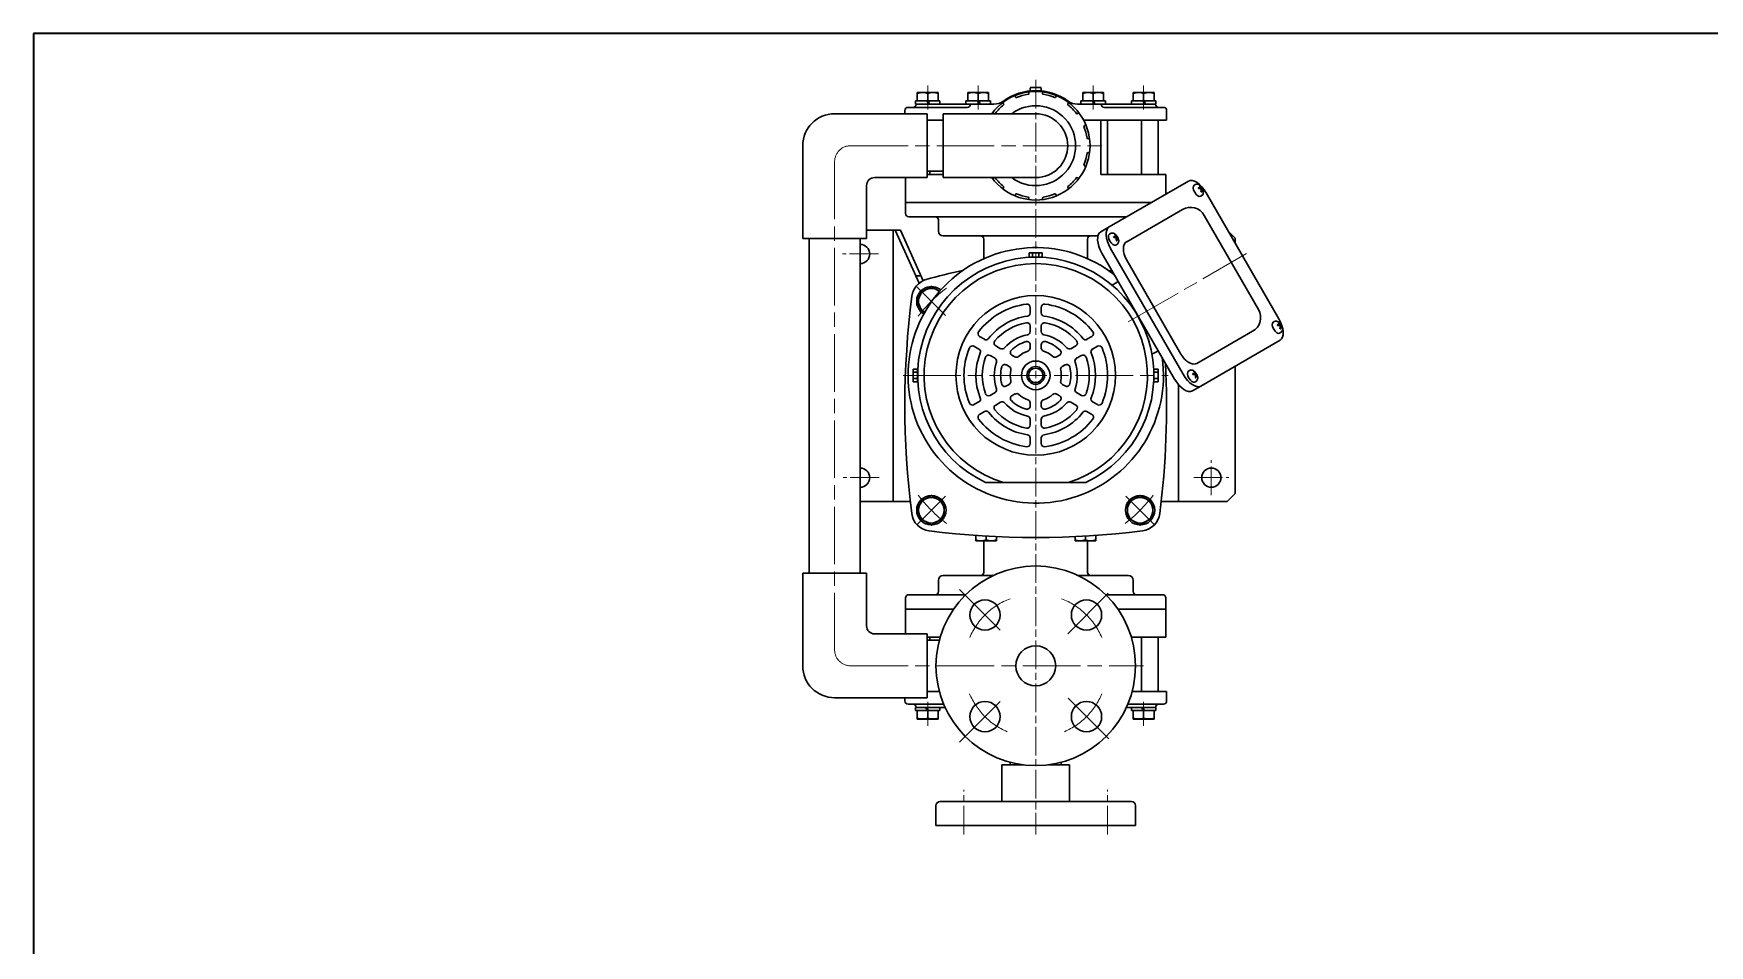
# Model space of a CAD drawing. Header units: millimetres. Extents: x 0 to 2100, y 0 to 1485.
# Drawn here: x 0 to 1050, y 914 to 1485 of the extents above; entities that cross this region are included whole.
import ezdxf
from ezdxf.enums import TextEntityAlignment as Align

# ---------------------------------------------------------------- set-up
doc = ezdxf.new("R2010")
doc.units = ezdxf.units.MM
doc.linetypes.add('AM_ISO08W050', pattern=[18, 12, -1.5, 3, -1.5])
doc.linetypes.add('AM_ISO08W050x2', pattern=[9, 6, -0.75, 1.5, -0.75])
for name, color, linetype, lineweight in [('AM_0', 7, 'Continuous', 35), ('AM_1', 3, 'Continuous', 30), ('AM_7', 2, 'AM_ISO08W050', 15), ('AM_7N', 2, 'AM_ISO08W050', 15), ('ZUWAKU-AM_0', 7, 'Continuous', 35), ('ZUWAKU-AM_6', 110, 'Continuous', 15)]:
    doc.layers.add(name, color=color, linetype=linetype, lineweight=lineweight)
doc.styles.get("Standard").update_dxf_attribs({"font": 'MS PMincho.ttf'})

# ---------------------------------------------------------------- blocks, each defined once
blk = doc.blocks.new('0DXFF_A3')
at = {"layer": 'ZUWAKU-AM_0', "color": 255, "linetype": 'Continuous'}
for p, q in [((0, 297), (0, 0)), ((420, 297), (0, 297))]:
    blk.add_line(p, q, dxfattribs=at)
at = {"layer": 'ZUWAKU-AM_0', "color": 40}
blk.add_attdef('DWG{7}', (353.5, 8.5), '', height=6, dxfattribs=at)
blk.add_attdef('REV', text='', height=4, dxfattribs=at).set_placement((406.69, 7.8), align=Align.BOTTOM_CENTER)
at = {"layer": 'ZUWAKU-AM_6', "flags": 1}
blk.add_attdef('FOR', (336, 28), '', height=2.5, dxfattribs=at)
at = {"layer": 'ZUWAKU-AM_6', "color": 100}
blk.add_attdef('MOD{17}', text='', height=3.2, dxfattribs=at).set_placement((351.87, 22), align=Align.MIDDLE_LEFT)

msp = doc.modelspace()

# ---------------------------------------------------------------- linework, layer by layer
at = {"layer": 'AM_1'}
for p, q in [((624.4, 1451.1), (624.4, 1449.1)), ((631.4, 1451.1), (631.4, 1449.1)), ((547.9, 1438.8), (550.9, 1438.8)), ((547.9, 1438.8), (584.9, 1438.8)), ((552.5, 1442.8), (567.9, 1442.8)), ((552.5, 1442.8), (552.5, 1440.8)), ((552.5, 1440.8), (567.9, 1440.8)), ((552.9, 1440.8), (601.7, 1440.8)), ((553.7, 1448.1), (566.7, 1448.1)), ((553.7, 1442.8), (553.7, 1448.1)), ((553.7, 1442.8), (556.2, 1442.8)), ((556.2, 1442.8), (564.2, 1442.8)), ((564.2, 1442.8), (556.2, 1442.8)), ((559.8, 1442.8), (560.5, 1440.8)), ((560.2, 1447.5), (560.2, 1442.8)), ((560.6, 1442.8), (561.3, 1440.8)), ((564.2, 1442.8), (566.7, 1442.8)), ((566.7, 1442.8), (566.7, 1448.1)), ((567.9, 1440.8), (567.9, 1442.8)), ((584.2, 1442.8), (599.6, 1442.8)), ((584.2, 1442.8), (584.2, 1440.8)), ((584.2, 1440.8), (599.6, 1440.8)), ((585.4, 1448.1), (598.4, 1448.1)), ((585.4, 1442.8), (585.4, 1448.1)), ((585.4, 1442.8), (587.9, 1442.8)), ((587.9, 1442.8), (595.9, 1442.8)), ((595.9, 1442.8), (587.9, 1442.8)), ((591.5, 1442.8), (592.2, 1440.8)), ((591.9, 1447.5), (591.9, 1442.8)), ((592.3, 1442.8), (593, 1440.8)), ((595.9, 1442.8), (598.4, 1442.8)), ((598.4, 1442.8), (598.4, 1448.1)), ((599.6, 1440.8), (599.6, 1442.8)), ((607.8, 1441), (607.5, 1441.4)), ((615.2, 1445.3), (615.1, 1445.7)), ((623.6, 1447.5), (623.5, 1448)), ((632.2, 1447.5), (632.2, 1448)), ((640.7, 1445.7), (640.5, 1445.3)), ((648, 1441), (648.3, 1441.4)), ((654, 1440.8), (702.9, 1440.8)), ((656.2, 1442.8), (671.6, 1442.8)), ((656.2, 1442.8), (656.2, 1440.8)), ((656.2, 1440.8), (671.6, 1440.8)), ((657.4, 1448.1), (670.4, 1448.1)), ((657.4, 1442.8), (657.4, 1448.1)), ((657.4, 1442.8), (659.9, 1442.8)), ((659.9, 1442.8), (667.9, 1442.8)), ((667.9, 1442.8), (659.9, 1442.8)), ((663.5, 1442.8), (664.2, 1440.8)), ((663.9, 1447.5), (663.9, 1442.8)), ((664.3, 1442.8), (665, 1440.8)), ((667.9, 1442.8), (670.4, 1442.8)), ((670.4, 1442.8), (670.4, 1448.1)), ((670.9, 1438.8), (704.9, 1438.8)), ((671.6, 1440.8), (671.6, 1442.8)), ((687.8, 1442.8), (703.2, 1442.8)), ((687.8, 1442.8), (687.8, 1440.8)), ((687.8, 1440.8), (703.2, 1440.8)), ((689, 1448.1), (702, 1448.1)), ((689, 1442.8), (689, 1448.1)), ((689, 1442.8), (691.5, 1442.8)), ((691.5, 1442.8), (699.5, 1442.8)), ((699.5, 1442.8), (691.5, 1442.8)), ((695.1, 1442.8), (695.9, 1440.8)), ((695.5, 1447.5), (695.5, 1442.8)), ((695.9, 1442.8), (696.7, 1440.8)), ((699.5, 1442.8), (702, 1442.8)), ((702, 1442.8), (702, 1448.1)), ((703.2, 1440.8), (703.2, 1442.8)), ((704.9, 1438.8), (707.9, 1438.8)), ((559.9, 1434.8), (501.9, 1434.8)), ((545.9, 1434.8), (545.9, 1436.8)), ((559.9, 1394.8), (559.9, 1434.8)), ((559.9, 1430.8), (569.9, 1430.8)), ((569.9, 1430.8), (559.9, 1430.8)), ((569.9, 1430.8), (559.9, 1430.8)), ((569.9, 1434.8), (627.9, 1434.8)), ((569.9, 1394.8), (569.9, 1434.8)), ((601.7, 1434.9), (601.3, 1435.2)), ((654.1, 1434.9), (654.5, 1435.2)), ((657.9, 1430.8), (704.5, 1430.8)), ((709.9, 1430.8), (657.9, 1430.8)), ((668.6, 1396.8), (668.6, 1430.8)), ((672.9, 1396.8), (672.9, 1430.8)), ((694.2, 1396.8), (694.2, 1430.8)), ((704.5, 1396.8), (704.5, 1430.8)), ((709.9, 1436.8), (709.9, 1430.8)), ((658.4, 1427.4), (658.8, 1427.6)), ((660.6, 1419.1), (661.1, 1419.2)), ((481.9, 1414.8), (481.9, 1356.8)), ((660.6, 1410.5), (661.1, 1410.4)), ((569.9, 1398.8), (559.9, 1398.8)), ((569.9, 1396.8), (559.9, 1396.8)), ((561.5, 1396.8), (561.5, 1398.8)), ((658.4, 1402.2), (658.8, 1402)), ((709.4, 1396.8), (668.6, 1396.8)), ((709.4, 1384.4), (709.4, 1396.8)), ((521.9, 1356.8), (521.9, 1389.8)), ((526.9, 1394.8), (559.9, 1394.8)), ((546.4, 1379.3), (546.4, 1394.8)), ((627.9, 1394.8), (569.9, 1394.8)), ((601.7, 1394.7), (601.3, 1394.4)), ((607.8, 1388.6), (607.5, 1388.2)), ((648, 1388.6), (648.3, 1388.2)), ((654.1, 1394.7), (654.5, 1394.4)), ((723.5, 1392.6), (673.9, 1363.9)), ((727.2, 1390.1), (727.8, 1390.4)), ((730.6, 1387.9), (731.2, 1388.3)), ((730.9, 1389.6), (730.7, 1389.5)), ((731.6, 1388.2), (731, 1387.8)), ((731.4, 1387.4), (731.8, 1387.6)), ((732.5, 1387.6), (732.2, 1387.4)), ((700.5, 1379.3), (546.4, 1379.3)), ((546.4, 1379.3), (546.4, 1372.3)), ((615.2, 1384.3), (615.1, 1383.8)), ((623.6, 1382.1), (623.5, 1381.6)), ((632.2, 1382.1), (632.2, 1381.6)), ((640.5, 1384.3), (640.7, 1383.8)), ((731.2, 1383.2), (731.8, 1383.5)), ((780.2, 1306.4), (734.7, 1385.2)), ((548.4, 1370.3), (684.9, 1370.3)), ((566.9, 1368.3), (566.9, 1361.3)), ((719.8, 1374.8), (684.9, 1354.7)), ((767.4, 1312.3), (733.4, 1371.2)), ((481.9, 1356.8), (521.9, 1356.8)), ((485.9, 1356.8), (485.9, 1147.2)), ((517.9, 1356.8), (517.9, 1147.2)), ((543.1, 1362), (521.9, 1362)), ((538.5, 1192), (538.5, 1362)), ((539.9, 1362), (554.9, 1328.7)), ((543.1, 1362), (557.4, 1330.2)), ((666.9, 1358.3), (569.9, 1358.3)), ((595.4, 1356.3), (595.4, 1344.1)), ((660.4, 1356.3), (660.4, 1344.1)), ((673.9, 1363.9), (668.6, 1360.9)), ((674.1, 1359.5), (674.7, 1359.8)), ((677.5, 1357.3), (678.2, 1357.7)), ((677.8, 1359), (677.6, 1358.9)), ((678.6, 1357.5), (678, 1357.2)), ((678.3, 1356.8), (678.7, 1357)), ((679.4, 1356.9), (679.1, 1356.8)), ((752.9, 1357), (748.3, 1361.6)), ((752.9, 1353.6), (752.9, 1357)), ((625.9, 1347.8), (623.8, 1347.8)), ((623.8, 1345), (623.8, 1347.8)), ((625.9, 1345), (623.8, 1345)), ((629.9, 1347.8), (625.9, 1347.8)), ((625.9, 1345), (625.9, 1347.8)), ((629.9, 1345), (625.9, 1345)), ((625.9, 1345), (625.9, 1345)), ((631.9, 1347.8), (629.9, 1347.8)), ((629.9, 1345), (629.9, 1347.8)), ((631.9, 1345), (629.9, 1345)), ((629.9, 1345), (629.9, 1345)), ((631.9, 1345), (631.9, 1347.8)), ((669.4, 1347.5), (714.9, 1268.7)), ((720.2, 1271.7), (674.7, 1350.5)), ((678.1, 1352.5), (678.7, 1352.9)), ((684.9, 1343.2), (718.9, 1284.3)), ((553.5, 1333.4), (555.2, 1333.4)), ((554.5, 1322), (562.5, 1326.6)), ((562.5, 1326.6), (567.6, 1323.6)), ((678.9, 1329.3), (675.7, 1327.5)), ((554.5, 1312.8), (554.5, 1322)), ((558.3, 1310.5), (554.5, 1312.8)), ((624.4, 1313.6), (624.4, 1310.1)), ((631.4, 1310.1), (631.4, 1313.6)), ((776.7, 1304.4), (777.3, 1304.7)), ((780.1, 1302.2), (780.7, 1302.6)), ((780.4, 1303.9), (780.2, 1303.8)), ((781.1, 1302.4), (780.5, 1302.1)), ((595.8, 1293.6), (592.7, 1295.3)), ((624.4, 1302), (624.4, 1298.4)), ((631.4, 1298.4), (631.4, 1302)), ((663.1, 1295.3), (660, 1293.6)), ((728.9, 1278.5), (763.8, 1298.6)), ((731.4, 1264.3), (781, 1293)), ((780.7, 1297.4), (781.3, 1297.8)), ((780.9, 1301.7), (781.3, 1301.9)), ((782, 1301.8), (781.7, 1301.7)), ((589.2, 1289.3), (592.3, 1287.5)), ((599.3, 1283.5), (602.4, 1281.7)), ((605.9, 1287.7), (602.8, 1289.5)), ((614.8, 1282.6), (613, 1283.6)), ((624.4, 1290.2), (624.4, 1288.1)), ((631.4, 1288.1), (631.4, 1290.2)), ((642.8, 1283.6), (641, 1282.6)), ((653, 1289.5), (649.9, 1287.7)), ((653.4, 1281.7), (656.5, 1283.5)), ((663.5, 1287.5), (666.6, 1289.3)), ((703.9, 1286), (700.7, 1284.2)), ((553.9, 1275), (551.1, 1275)), ((551.1, 1275), (551.1, 1273)), ((553.9, 1273), (551.1, 1273)), ((551.1, 1273), (551.1, 1269)), ((553.9, 1275), (553.9, 1273)), ((553.9, 1273), (553.9, 1269)), ((553.9, 1273), (553.9, 1273)), ((609.5, 1277.6), (611.3, 1276.5)), ((644.5, 1276.5), (646.3, 1277.6)), ((701.9, 1273), (701.8, 1273)), ((701.9, 1275), (704.7, 1275)), ((701.9, 1273), (701.9, 1275)), ((701.9, 1273), (704.7, 1273)), ((701.9, 1269), (701.9, 1273)), ((704.7, 1273), (704.7, 1275)), ((704.7, 1269), (704.7, 1273)), ((723.6, 1273.7), (724.2, 1274)), ((727, 1271.5), (727.7, 1271.9)), ((727.3, 1273.2), (727.1, 1273.1)), ((728.1, 1271.8), (727.5, 1271.5)), ((727.8, 1271.1), (728.2, 1271.2)), ((728.9, 1271.2), (728.6, 1271)), ((752.9, 1197), (752.9, 1276.8)), ((553.9, 1269), (551.1, 1269)), ((551.1, 1269), (551.1, 1266.9)), ((553.9, 1266.9), (551.1, 1266.9)), ((553.9, 1269), (553.9, 1266.9)), ((553.9, 1269), (553.9, 1269)), ((602.4, 1260.3), (599.3, 1258.5)), ((611.3, 1265.4), (609.5, 1264.4)), ((646.3, 1264.4), (644.5, 1265.4)), ((656.5, 1258.5), (653.4, 1260.3)), ((701.9, 1269), (701.8, 1269)), ((701.9, 1269), (704.7, 1269)), ((701.9, 1266.9), (701.9, 1269)), ((701.9, 1266.9), (704.7, 1266.9)), ((704.7, 1266.9), (704.7, 1269)), ((717.3, 1192), (717.3, 1265.3)), ((726.1, 1261.3), (731.4, 1264.3)), ((727.6, 1266.8), (728.2, 1267.1)), ((592.3, 1254.5), (589.2, 1252.7)), ((602.8, 1252.4), (605.9, 1254.2)), ((613, 1258.3), (614.8, 1259.4)), ((624.4, 1253.8), (624.4, 1251.8)), ((631.4, 1251.8), (631.4, 1253.8)), ((641, 1259.4), (642.8, 1258.3)), ((649.9, 1254.2), (653, 1252.4)), ((666.6, 1252.7), (663.5, 1254.5)), ((592.7, 1246.6), (595.8, 1248.4)), ((624.4, 1243.5), (624.4, 1240)), ((631.4, 1240), (631.4, 1243.5)), ((660, 1248.4), (663.1, 1246.6)), ((624.4, 1231.9), (624.4, 1228.3)), ((631.4, 1228.3), (631.4, 1231.9)), ((601.5, 1204), (607.6, 1204)), ((648.1, 1204), (654.2, 1204)), ((549, 1192), (517.9, 1192)), ((554.5, 1191.2), (562.5, 1195.8)), ((554.5, 1182), (554.5, 1191.2)), ((562.5, 1195.8), (570.5, 1191.2)), ((570.5, 1191.2), (570.5, 1182)), ((685.3, 1191.2), (693.3, 1195.8)), ((685.3, 1182), (685.3, 1191.2)), ((693.3, 1195.8), (701.3, 1191.2)), ((701.3, 1191.2), (701.3, 1182)), ((706.7, 1192), (747.9, 1192)), ((747.9, 1192), (752.9, 1197)), ((562.5, 1177.3), (554.5, 1182)), ((570.5, 1182), (562.5, 1177.3)), ((693.3, 1177.3), (685.3, 1182)), ((701.3, 1182), (693.3, 1177.3)), ((590.3, 1170.8), (590.3, 1167.4)), ((603.3, 1167.4), (590.3, 1167.4)), ((595.4, 1147.7), (595.4, 1167.4)), ((596.8, 1170.4), (596.8, 1168)), ((603.3, 1170.1), (603.3, 1167.4)), ((652.5, 1170.1), (652.5, 1167.4)), ((665.5, 1167.4), (652.5, 1167.4)), ((659, 1170.4), (659, 1168)), ((660.4, 1147.7), (660.4, 1167.4)), ((665.5, 1170.8), (665.5, 1167.4)), ((481.9, 1147.2), (521.9, 1147.2)), ((481.9, 1089.2), (481.9, 1147.2)), ((521.9, 1147.2), (521.9, 1114.2)), ((569.9, 1145.7), (601.2, 1145.7)), ((685.9, 1145.7), (654.6, 1145.7)), ((566.9, 1135.7), (566.9, 1142.7)), ((688.9, 1135.7), (688.9, 1142.7)), ((546.4, 1124.7), (546.4, 1131.7)), ((576.4, 1124.7), (546.4, 1124.7)), ((546.4, 1124.7), (546.4, 1109.2)), ((548.4, 1133.7), (584, 1133.7)), ((671.8, 1133.7), (707.4, 1133.7)), ((709.4, 1124.7), (679.3, 1124.7)), ((709.4, 1124.7), (709.4, 1131.7)), ((709.4, 1124.7), (709.4, 1107.2)), ((526.9, 1109.2), (559.9, 1109.2)), ((559.9, 1109.2), (559.9, 1105.2)), ((559.9, 1109.2), (559.9, 1069.2)), ((568, 1107.2), (559.9, 1107.2)), ((567.5, 1105.2), (559.9, 1105.2)), ((561.5, 1107.2), (561.5, 1105.2)), ((709.4, 1107.2), (687.7, 1107.2)), ((694.2, 1107.2), (694.2, 1073.2)), ((704.5, 1107.2), (704.5, 1073.2)), ((559.9, 1073.2), (567.5, 1073.2)), ((567.5, 1073.2), (559.9, 1073.2)), ((567.5, 1073.2), (559.9, 1073.2)), ((559.9, 1073.2), (559.9, 1069.2)), ((688.3, 1073.2), (704.5, 1073.2)), ((709.9, 1073.2), (688.3, 1073.2)), ((709.9, 1067.2), (709.9, 1073.2)), ((559.9, 1069.2), (501.9, 1069.2)), ((545.9, 1069.2), (545.9, 1067.2)), ((547.9, 1065.2), (550.9, 1065.2)), ((547.9, 1065.2), (570.2, 1065.2)), ((567.9, 1063.2), (552.5, 1063.2)), ((552.5, 1063.2), (552.5, 1061.2)), ((567.9, 1061.2), (552.5, 1061.2)), ((552.9, 1063.2), (571, 1063.2)), ((553.7, 1061.2), (553.7, 1055.9)), ((556.2, 1061.2), (553.7, 1061.2)), ((564.2, 1061.2), (556.2, 1061.2)), ((556.2, 1061.2), (564.2, 1061.2)), ((559.8, 1061.2), (559.1, 1063.2)), ((560.6, 1061.2), (559.9, 1063.2)), ((560.2, 1056.5), (560.2, 1061.2)), ((566.7, 1061.2), (564.2, 1061.2)), ((566.7, 1061.2), (566.7, 1055.9)), ((567.9, 1061.2), (567.9, 1063.2)), ((684.7, 1063.2), (702.9, 1063.2)), ((685.6, 1065.2), (704.9, 1065.2)), ((703.2, 1063.2), (687.8, 1063.2)), ((687.8, 1063.2), (687.8, 1061.2)), ((703.2, 1061.2), (687.8, 1061.2)), ((689, 1061.2), (689, 1055.9)), ((691.5, 1061.2), (689, 1061.2)), ((699.5, 1061.2), (691.5, 1061.2)), ((691.5, 1061.2), (699.5, 1061.2)), ((695.1, 1061.2), (694.4, 1063.2)), ((695.9, 1061.2), (695.2, 1063.2)), ((695.5, 1056.5), (695.5, 1061.2)), ((702, 1061.2), (699.5, 1061.2)), ((702, 1061.2), (702, 1055.9)), ((703.2, 1061.2), (703.2, 1063.2)), ((704.9, 1065.2), (707.9, 1065.2)), ((566.7, 1055.9), (553.7, 1055.9)), ((702, 1055.9), (689, 1055.9)), ((606.6, 1004.2), (606.6, 1027.2)), ((606.6, 1027.2), (620, 1027.2)), ((611.9, 1028.8), (611.9, 1027.2)), ((635.8, 1027.2), (649.1, 1027.2)), ((643.9, 1028.8), (643.9, 1027.2)), ((649.1, 1004.2), (649.1, 1027.2)), ((565.4, 989.2), (565.4, 1001.7)), ((567.9, 1004.2), (687.9, 1004.2)), ((690.4, 989.2), (690.4, 1001.7)), ((565.4, 989.2), (690.4, 989.2))]:
    msp.add_line(p, q, dxfattribs=at)
for centre, radius in [((627.9, 1271), 50), ((627.9, 1271), 9), ((627.9, 1271), 5.5), ((627.9, 1271), 4.5), ((737.9, 1207), 6), ((562.5, 1186.6), 9.2), ((562.5, 1186.6), 8), ((693.3, 1186.6), 9.2), ((693.3, 1186.6), 8), ((627.9, 1089.2), 62.5), ((596.1, 1121), 9.5), ((659.7, 1121), 9.5), ((627.9, 1089.2), 12.5), ((596.1, 1057.4), 9.5), ((659.7, 1057.4), 9.5)]:
    msp.add_circle(centre, radius, dxfattribs=at)
for centre, radius, start, end in [((627.9, 1414.8), 34.5, 53.9972, 126.0028), ((627.9, 1414.8), 36.5, 84.5237, 95.4763), ((547.9, 1436.8), 2, 90, 180), ((550.9, 1440.8), 2, 270, 0), ((557, 1438.7), 9.37, 69.7054, 110.2946), ((563.5, 1438.7), 9.37, 69.7054, 110.2946), ((584.9, 1440.8), 2, 270, 0), ((588.6, 1438.7), 9.37, 69.7054, 110.2946), ((595.1, 1438.7), 9.37, 69.7054, 110.2946), ((627.9, 1414.8), 34, 216.0319, 143.9681), ((601.7, 1450.8), 10, 270, 306.0028), ((627.9, 1414.8), 32.5, 128.3682, 135), ((607.9, 1441.7), 0.5, 126.6448, 217.5), ((607.4, 1440.7), 0.5, 308.3682, 37.5), ((627.9, 1414.8), 25, 233.1301, 126.8699), ((614.6, 1445.5), 0.5, 22.5, 113.3552), ((615.7, 1445.5), 0.5, 202.5, 291.6318), ((627.9, 1414.8), 32.5, 98.3682, 111.6318), ((623.1, 1447.4), 0.5, 278.3682, 7.5), ((624, 1448.1), 0.5, 96.6448, 187.5), ((631.8, 1448.1), 0.5, 352.5, 83.3552), ((632.7, 1447.4), 0.5, 172.5, 261.6318), ((627.9, 1414.8), 32.5, 68.3682, 81.6318), ((640, 1445.5), 0.5, 248.3682, 337.5), ((641.2, 1445.5), 0.5, 66.6448, 157.5), ((648.4, 1440.7), 0.5, 142.5, 231.6318), ((627.9, 1414.8), 32.5, 38.3682, 51.6318), ((654, 1450.8), 10, 233.9972, 270), ((647.9, 1441.7), 0.5, 322.5, 53.3552), ((660.6, 1438.7), 9.37, 69.7054, 110.2946), ((667.1, 1438.7), 9.37, 69.7054, 110.2946), ((670.9, 1440.8), 2, 180, 270), ((692.3, 1438.7), 9.37, 69.7054, 110.2946), ((698.8, 1438.7), 9.37, 69.7054, 110.2946), ((704.9, 1440.8), 2, 180, 270), ((707.9, 1436.8), 2, 0, 90), ((501.9, 1414.8), 20, 90, 180), ((601, 1434.8), 0.5, 52.5, 143.3552), ((602, 1435.3), 0.5, 232.5, 255.2387), ((602, 1435.3), 0.5, 284.7613, 321.6318), ((627.9, 1414.8), 32.5, 135, 141.6318), ((627.9, 1414.8), 20, 0, 90), ((653.7, 1435.3), 0.5, 218.3682, 307.5), ((654.8, 1434.8), 0.5, 36.6448, 127.5), ((658.6, 1428.1), 0.5, 292.5, 23.3552), ((658.6, 1426.9), 0.5, 112.5, 201.6318), ((627.9, 1414.8), 32.5, 8.3681, 21.6318), ((660.5, 1419.6), 0.5, 188.3681, 278.2521), ((661.2, 1418.7), 0.5, 6.6448, 97.5), ((627.9, 1414.8), 20, 270, 0), ((627.9, 1414.8), 32.5, 338.3682, 351.6318), ((660.5, 1410), 0.5, 82.5, 171.6318), ((661.2, 1410.9), 0.5, 262.5, 353.3552), ((658.6, 1402.6), 0.5, 158.3682, 247.5), ((658.6, 1401.5), 0.5, 336.6448, 67.5), ((526.9, 1389.8), 5, 90, 180), ((601, 1394.8), 0.5, 216.6448, 307.5), ((602, 1394.3), 0.5, 104.7613, 127.5), ((602, 1394.3), 0.5, 38.3682, 75.2387), ((627.9, 1414.8), 32.5, 218.3682, 225), ((627.9, 1414.8), 32.5, 225, 231.6318), ((607.9, 1387.9), 0.5, 142.5, 233.3552), ((607.4, 1388.9), 0.5, 322.5, 51.6318), ((648.4, 1388.9), 0.5, 128.3682, 217.5), ((627.9, 1414.8), 32.5, 308.3682, 315), ((647.9, 1387.9), 0.5, 306.6448, 37.5), ((627.9, 1414.8), 32.5, 315, 321.6318), ((653.7, 1394.3), 0.5, 52.5, 141.6318), ((654.8, 1394.8), 0.5, 232.5, 323.3552), ((614.6, 1384), 0.5, 246.6448, 337.5), ((615.7, 1384.1), 0.5, 68.3682, 157.5), ((627.9, 1414.8), 32.5, 248.3682, 261.6318), ((623.1, 1382.1), 0.5, 352.5, 81.6318), ((624, 1381.5), 0.5, 172.5, 263.3552), ((631.8, 1381.5), 0.5, 276.6448, 7.5), ((632.7, 1382.1), 0.5, 98.3682, 187.5), ((627.9, 1414.8), 32.5, 278.3682, 291.6318), ((640, 1384.1), 0.5, 22.5, 111.6318), ((641.2, 1384), 0.5, 202.5, 293.3552), ((724.8, 1366.2), 10, 30, 120), ((548.4, 1372.3), 2, 180, 270), ((564.9, 1368.3), 2, 0, 90), ((569.9, 1361.3), 3, 180, 270), ((593.4, 1356.3), 2, 0, 90), ((662.4, 1356.3), 2, 90, 180), ((517.9, 1347), 6, 270, 90), ((627.9, 1271), 80, 51.9021, 8.0979), ((627.9, 1271), 74, 295.1221, 244.8779), ((627.9, 1271), 70, 286.8189, 253.1811), ((627.9, 1101), 240, 101.0029, 106.6405), ((627.9, 1101), 240, 78.4372, 78.9971), ((562.7, 1319), 12.5, 106.6405, 172.5642), ((562.5, 1317.4), 9.2, 50.1192, 239.1684), ((562.5, 1317.4), 8, 50.3636, 238.9241), ((677.9, 1331), 2, 300, 327.5741), ((1075.9, 1252), 530, 172.5642, 187.3121), ((627.9, 1271), 45, 97.3487, 142.6513), ((622.4, 1313.6), 2, 0, 97.3487), ((633.4, 1313.6), 2, 82.6513, 180), ((627.9, 1271), 45, 37.3487, 82.6513), ((627.9, 1271), 37.5, 98.0039, 141.9961), ((627.9, 1271), 33.5, 100.0556, 139.9444), ((622.4, 1302), 2, 0, 100.0556), ((622.4, 1310.1), 2, 278.0039, 0), ((633.4, 1310.1), 2, 180, 261.9961), ((633.4, 1302), 2, 79.9444, 180), ((627.9, 1271), 37.5, 38.0039, 81.9961), ((627.9, 1271), 33.5, 40.0556, 79.9444), ((758.8, 1307.3), 10, 300, 30), ((593.7, 1297.1), 2, 142.6513, 240), ((596.8, 1295.3), 2, 240, 321.9961), ((603.8, 1291.3), 2, 139.9444, 240), ((627.9, 1271), 26, 101.3282, 138.6718), ((627.9, 1271), 22, 105.962, 134.038), ((622.4, 1290.2), 2, 0, 105.962), ((622.4, 1298.4), 2, 281.3282, 0), ((633.4, 1298.4), 2, 180, 258.6718), ((633.4, 1290.2), 2, 74.038, 180), ((627.9, 1271), 26, 41.3282, 78.6718), ((627.9, 1271), 22, 45.962, 74.038), ((652, 1291.3), 2, 300, 40.0556), ((659, 1295.3), 2, 218.0039, 300), ((662.1, 1297.1), 2, 300, 37.3487), ((627.9, 1271), 45, 157.3487, 202.6513), ((588.2, 1287.5), 2, 60, 157.3487), ((627.9, 1271), 37.5, 158.0039, 201.9961), ((591.3, 1285.8), 2, 338.0039, 60), ((627.9, 1271), 33.5, 160.0556, 199.9444), ((598.3, 1281.7), 2, 60, 160.0556), ((601.4, 1279.9), 2, 341.3282, 60), ((606.9, 1289.5), 2, 240, 318.6718), ((614, 1285.4), 2, 134.038, 240), ((615.8, 1284.3), 2, 240, 312.2084), ((627.9, 1271), 16, 107.7916, 132.2084), ((622.4, 1288.1), 2, 287.7916, 0), ((633.4, 1288.1), 2, 180, 252.2084), ((627.9, 1271), 16, 47.7916, 72.2084), ((640, 1284.3), 2, 227.7916, 300), ((641.8, 1285.4), 2, 300, 45.962), ((648.9, 1289.5), 2, 221.3282, 300), ((654.4, 1279.9), 2, 120, 198.6718), ((657.5, 1281.7), 2, 19.9444, 120), ((627.9, 1271), 33.5, 340.0556, 19.9444), ((664.5, 1285.8), 2, 120, 201.9961), ((627.9, 1271), 37.5, 338.0039, 21.9961), ((667.6, 1287.5), 2, 22.6513, 120), ((627.9, 1271), 45, 337.3487, 22.6513), ((704.9, 1284.2), 2, 92.4259, 120), ((627.9, 1271), 26, 161.3282, 198.6718), ((627.9, 1271), 22, 165.962, 194.038), ((608.5, 1275.8), 2, 60, 165.962), ((610.3, 1274.8), 2, 347.7916, 60), ((627.9, 1271), 16, 167.7916, 192.2084), ((645.5, 1274.8), 2, 120, 192.2084), ((627.9, 1271), 16, 347.7916, 12.2084), ((647.3, 1275.8), 2, 14.038, 120), ((627.9, 1271), 22, 345.962, 14.038), ((627.9, 1271), 26, 341.3282, 18.6718), ((179.9, 1252), 530, 352.6879, 2.8745), ((601.4, 1262), 2, 300, 18.6718), ((608.5, 1266.1), 2, 194.038, 300), ((610.3, 1267.2), 2, 300, 12.2084), ((645.5, 1267.2), 2, 167.7916, 240), ((647.3, 1266.1), 2, 240, 345.962), ((654.4, 1262), 2, 161.3282, 240), ((588.2, 1254.4), 2, 202.6513, 300), ((591.3, 1256.2), 2, 300, 21.9961), ((598.3, 1260.2), 2, 199.9444, 300), ((603.8, 1250.7), 2, 120, 220.0556), ((606.9, 1252.5), 2, 41.3282, 120), ((627.9, 1271), 26, 221.3282, 258.6718), ((614, 1256.6), 2, 120, 225.962), ((627.9, 1271), 22, 225.962, 254.038), ((615.8, 1257.6), 2, 47.7916, 120), ((627.9, 1271), 16, 227.7916, 252.2084), ((622.4, 1251.8), 2, 254.038, 0), ((622.4, 1253.8), 2, 0, 72.2084), ((633.4, 1253.8), 2, 107.7916, 180), ((633.4, 1251.8), 2, 180, 285.962), ((627.9, 1271), 16, 287.7916, 312.2084), ((627.9, 1271), 26, 281.3282, 318.6718), ((627.9, 1271), 22, 285.962, 314.038), ((640, 1257.6), 2, 60, 132.2084), ((641.8, 1256.6), 2, 314.038, 60), ((648.9, 1252.5), 2, 60, 138.6718), ((652, 1250.7), 2, 319.9444, 60), ((657.5, 1260.2), 2, 240, 340.0556), ((664.5, 1256.2), 2, 158.0039, 240), ((667.6, 1254.4), 2, 240, 337.3487), ((593.7, 1244.9), 2, 120, 217.3487), ((627.9, 1271), 45, 217.3487, 262.6513), ((596.8, 1246.7), 2, 38.0039, 120), ((627.9, 1271), 37.5, 218.0039, 261.9961), ((627.9, 1271), 33.5, 220.0556, 259.9444), ((622.4, 1240), 2, 259.9444, 0), ((622.4, 1243.5), 2, 0, 78.6718), ((633.4, 1243.5), 2, 101.3282, 180), ((633.4, 1240), 2, 180, 280.0556), ((627.9, 1271), 37.5, 278.0039, 321.9961), ((627.9, 1271), 45, 277.3487, 322.6513), ((627.9, 1271), 33.5, 280.0556, 319.9444), ((659, 1246.7), 2, 60, 141.9961), ((662.1, 1244.9), 2, 322.6513, 60), ((622.4, 1231.9), 2, 0, 81.9961), ((633.4, 1231.9), 2, 98.0039, 180), ((622.4, 1228.3), 2, 262.6513, 0), ((633.4, 1228.3), 2, 180, 277.3487), ((517.9, 1207), 6, 270, 90), ((562.6, 1186.1), 12.5, 187.3121, 262.7518), ((693.2, 1186.1), 12.5, 277.2482, 352.6879), ((627.9, 1699.5), 530, 262.7518, 277.2482), ((593.5, 1176.8), 9.37, 249.7054, 290.2946), ((600, 1176.8), 9.37, 249.7054, 290.2946), ((655.7, 1176.8), 9.37, 249.7054, 290.2946), ((662.2, 1176.8), 9.37, 249.7054, 290.2946), ((569.9, 1142.7), 3, 90, 180), ((593.4, 1147.7), 2, 270, 0), ((662.4, 1147.7), 2, 180, 270), ((685.9, 1142.7), 3, 0, 90), ((564.9, 1135.7), 2, 270, 0), ((690.9, 1135.7), 2, 180, 270), ((548.4, 1131.7), 2, 90, 180), ((707.4, 1131.7), 2, 0, 90), ((526.9, 1114.2), 5, 180, 270), ((501.9, 1089.2), 20, 180, 270), ((547.9, 1067.2), 2, 180, 270), ((550.9, 1063.2), 2, 0, 90), ((704.9, 1063.2), 2, 90, 180), ((707.9, 1067.2), 2, 270, 0), ((557, 1065.3), 9.37, 249.7054, 290.2946), ((563.5, 1065.3), 9.37, 249.7054, 290.2946), ((692.3, 1065.3), 9.37, 249.7054, 290.2946), ((698.8, 1065.3), 9.37, 249.7054, 290.2946), ((567.9, 1001.7), 2.5, 90, 180), ((687.9, 1001.7), 2.5, 0, 90)]:
    msp.add_arc(centre, radius, start, end, dxfattribs=at)
for centre, major_axis, ratio, start_param, end_param in [((729.5, 1382.2), (-6, 10.4), 0.5, 4.712389, 6.283185), ((729.2, 1386.6), (2, -3.46), 0.5, 3.141593, 6.283185), ((731.2, 1387.8), (-1.1, 1.91), 0.5, 0.905129, 1.189266), ((731.2, 1387.8), (-1.1, 1.91), 0.5, 5.617518, 5.901655), ((731.2, 1387.8), (1.1, -1.91), 0.5, 0.905129, 1.189266), ((731.2, 1387.8), (1.1, -1.91), 0.5, 5.617518, 5.901655), ((674.6, 1350.5), (-6, 10.4), 0.5, 0, 1.570796), ((679.9, 1353.5), (-6, 10.4), 0.5, 0, 1.570796), ((676.1, 1356), (2, -3.46), 0.5, 3.141593, 6.283185), ((678.1, 1357.1), (-1.1, 1.91), 0.5, 0.905129, 1.189266), ((678.1, 1357.1), (-1.1, 1.91), 0.5, 5.617518, 5.901655), ((678.1, 1357.1), (1.1, -1.91), 0.5, 5.617518, 5.901655), ((678.1, 1357.1), (1.1, -1.91), 0.5, 0.905129, 1.189266), ((689.9, 1346.1), (-5, 8.66), 0.57735, 0, 1.570796), ((778.7, 1300.9), (2, -3.46), 0.5, 3.141593, 6.283185), ((780.7, 1302), (-1.1, 1.91), 0.5, 0.905129, 1.189266), ((780.7, 1302), (-1.1, 1.91), 0.5, 5.617518, 5.901655), ((775, 1303.4), (6, -10.4), 0.5, 0, 1.570796), ((780.7, 1302), (1.1, -1.91), 0.5, 5.617518, 5.901655), ((780.7, 1302), (1.1, -1.91), 0.5, 0.905129, 1.189266), ((723.9, 1287.2), (-5, 8.66), 0.57735, 1.570796, 3.141593), ((725.4, 1274.7), (6, -10.4), 0.5, 4.712389, 6.283185), ((725.6, 1270.3), (2, -3.46), 0.5, 3.141593, 6.283185), ((727.6, 1271.4), (-1.1, 1.91), 0.5, 0.905129, 1.189266), ((727.6, 1271.4), (-1.1, 1.91), 0.5, 5.617518, 5.901655), ((727.6, 1271.4), (1.1, -1.91), 0.5, 0.905129, 1.189266), ((720.1, 1271.7), (6, -10.4), 0.5, 4.712389, 6.283185), ((727.6, 1271.4), (1.1, -1.91), 0.5, 5.617518, 5.901655)]:
    msp.add_ellipse(centre, major_axis=major_axis, ratio=ratio, start_param=start_param, end_param=end_param, dxfattribs=at)
for points, knots in [([(727.8, 1390.4), (728, 1390.6), (728.2, 1390.6), (728.7, 1390.7), (729, 1390.7), (729.5, 1390.7), (729.8, 1390.6), (730.2, 1390.4), (730.4, 1390.2), (730.8, 1390), (731, 1389.8), (731.3, 1389.6), (731.3, 1389.5), (731.4, 1389.4)], [4.18879, 4.18879, 4.18879, 4.18879, 4.365743, 4.365743, 4.559758, 4.559758, 4.790321, 4.790321, 5.020883, 5.020883, 5.251446, 5.251446, 5.341604, 5.341604, 5.341604, 5.341604]), ([(731.4, 1389.4), (731.5, 1389.3), (731.6, 1389.1), (731.9, 1388.9), (732, 1388.7), (732.1, 1388.4), (732.2, 1388.3), (732.4, 1388), (732.5, 1387.8), (732.6, 1387.5), (732.7, 1387.3), (732.7, 1387.1)], [5.3416035, 5.3416035, 5.3416035, 5.3416035, 5.5087967, 5.5087967, 5.6759899, 5.6759899, 5.8431831, 5.8431831, 6.0103763, 6.0103763, 6.1775696, 6.1775696, 6.1775696, 6.1775696]), ([(732.7, 1387.1), (732.8, 1386.9), (732.8, 1386.7), (732.9, 1386.2), (732.9, 1386), (732.9, 1385.5), (732.9, 1385.2), (732.8, 1384.7), (732.7, 1384.4), (732.3, 1383.9), (732.1, 1383.7), (731.8, 1383.5), (731.8, 1383.5), (731.8, 1383.5)], [6.17757, 6.17757, 6.17757, 6.17757, 6.408132, 6.408132, 6.638695, 6.638695, 6.869258, 6.869258, 7.09982, 7.09982, 7.305698, 7.305698, 7.330383, 7.330383, 7.330383, 7.330383]), ([(674.7, 1359.8), (674.9, 1359.9), (675.2, 1360), (675.7, 1360.1), (675.9, 1360.1), (676.4, 1360), (676.7, 1359.9), (677.2, 1359.7), (677.4, 1359.6), (677.8, 1359.3), (678, 1359.2), (678.2, 1358.9), (678.3, 1358.9), (678.3, 1358.8)], [4.18879, 4.18879, 4.18879, 4.18879, 4.365743, 4.365743, 4.559758, 4.559758, 4.790321, 4.790321, 5.020883, 5.020883, 5.251446, 5.251446, 5.341604, 5.341604, 5.341604, 5.341604]), ([(678.3, 1358.8), (678.5, 1358.6), (678.6, 1358.5), (678.8, 1358.2), (678.9, 1358.1), (679.1, 1357.8), (679.2, 1357.6), (679.3, 1357.3), (679.4, 1357.2), (679.5, 1356.9), (679.6, 1356.7), (679.6, 1356.5)], [5.3416035, 5.3416035, 5.3416035, 5.3416035, 5.5087967, 5.5087967, 5.6759899, 5.6759899, 5.8431831, 5.8431831, 6.0103763, 6.0103763, 6.1775696, 6.1775696, 6.1775696, 6.1775696]), ([(679.6, 1356.5), (679.7, 1356.3), (679.8, 1356), (679.9, 1355.6), (679.9, 1355.3), (679.9, 1354.8), (679.8, 1354.6), (679.7, 1354), (679.6, 1353.8), (679.2, 1353.3), (679, 1353.1), (678.7, 1352.9), (678.7, 1352.9), (678.7, 1352.9)], [6.17757, 6.17757, 6.17757, 6.17757, 6.408132, 6.408132, 6.638695, 6.638695, 6.869258, 6.869258, 7.09982, 7.09982, 7.305698, 7.305698, 7.330383, 7.330383, 7.330383, 7.330383]), ([(777.3, 1304.7), (777.5, 1304.8), (777.7, 1304.9), (778.2, 1305), (778.5, 1305), (779, 1304.9), (779.3, 1304.8), (779.7, 1304.6), (779.9, 1304.5), (780.3, 1304.2), (780.5, 1304.1), (780.8, 1303.8), (780.8, 1303.8), (780.9, 1303.7)], [4.18879, 4.18879, 4.18879, 4.18879, 4.365743, 4.365743, 4.559758, 4.559758, 4.790321, 4.790321, 5.020883, 5.020883, 5.251446, 5.251446, 5.341604, 5.341604, 5.341604, 5.341604]), ([(780.9, 1303.7), (781, 1303.6), (781.1, 1303.4), (781.4, 1303.1), (781.5, 1303), (781.6, 1302.7), (781.7, 1302.6), (781.9, 1302.2), (782, 1302.1), (782.1, 1301.8), (782.2, 1301.6), (782.2, 1301.4)], [5.3416035, 5.3416035, 5.3416035, 5.3416035, 5.5087967, 5.5087967, 5.6759899, 5.6759899, 5.8431831, 5.8431831, 6.0103763, 6.0103763, 6.1775696, 6.1775696, 6.1775696, 6.1775696]), ([(782.2, 1301.4), (782.3, 1301.2), (782.3, 1300.9), (782.4, 1300.5), (782.4, 1300.2), (782.4, 1299.7), (782.4, 1299.5), (782.3, 1298.9), (782.2, 1298.7), (781.8, 1298.2), (781.6, 1298), (781.3, 1297.8), (781.3, 1297.8), (781.3, 1297.8)], [6.17757, 6.17757, 6.17757, 6.17757, 6.408132, 6.408132, 6.638695, 6.638695, 6.869258, 6.869258, 7.09982, 7.09982, 7.305698, 7.305698, 7.330383, 7.330383, 7.330383, 7.330383]), ([(724.2, 1274), (724.4, 1274.2), (724.7, 1274.3), (725.2, 1274.4), (725.4, 1274.4), (725.9, 1274.3), (726.2, 1274.2), (726.7, 1274), (726.9, 1273.9), (727.3, 1273.6), (727.5, 1273.4), (727.7, 1273.2), (727.8, 1273.1), (727.8, 1273.1)], [4.18879, 4.18879, 4.18879, 4.18879, 4.365743, 4.365743, 4.559758, 4.559758, 4.790321, 4.790321, 5.020883, 5.020883, 5.251446, 5.251446, 5.341604, 5.341604, 5.341604, 5.341604]), ([(727.8, 1273.1), (728, 1272.9), (728.1, 1272.8), (728.3, 1272.5), (728.4, 1272.3), (728.6, 1272.1), (728.7, 1271.9), (728.8, 1271.6), (728.9, 1271.5), (729, 1271.1), (729.1, 1271), (729.1, 1270.8)], [5.3416035, 5.3416035, 5.3416035, 5.3416035, 5.5087967, 5.5087967, 5.6759899, 5.6759899, 5.8431831, 5.8431831, 6.0103763, 6.0103763, 6.1775696, 6.1775696, 6.1775696, 6.1775696]), ([(729.1, 1270.8), (729.2, 1270.5), (729.3, 1270.3), (729.4, 1269.8), (729.4, 1269.6), (729.4, 1269.1), (729.3, 1268.8), (729.2, 1268.3), (729.1, 1268), (728.7, 1267.6), (728.5, 1267.3), (728.2, 1267.2), (728.2, 1267.1), (728.2, 1267.1)], [6.17757, 6.17757, 6.17757, 6.17757, 6.408132, 6.408132, 6.638695, 6.638695, 6.869258, 6.869258, 7.09982, 7.09982, 7.305698, 7.305698, 7.330383, 7.330383, 7.330383, 7.330383]), ([(596.5, 1204), (596.5, 1204), (596.5, 1204), (596.5, 1204), (596.6, 1204), (596.8, 1204), (597.1, 1204), (597.8, 1204), (598.3, 1204), (599.7, 1204), (600.7, 1204), (601.5, 1204)], [2.3697338, 2.3697338, 2.3697338, 2.3697338, 2.3948499, 2.3948499, 2.4238554, 2.4238554, 2.5126853, 2.5126853, 2.6647629, 2.6647629, 2.9177034, 2.9177034, 2.9177034, 2.9177034]), ([(654.2, 1204), (655.1, 1204), (656.1, 1204), (657.4, 1204), (658, 1204), (658.7, 1204), (659, 1204), (659.2, 1204), (659.2, 1204), (659.3, 1204), (659.3, 1204), (659.3, 1204)], [1.8217642, 1.8217642, 1.8217642, 1.8217642, 2.0747048, 2.0747048, 2.2267823, 2.2267823, 2.3156122, 2.3156122, 2.3446177, 2.3446177, 2.3697338, 2.3697338, 2.3697338, 2.3697338])]:
    msp.add_open_spline(points, degree=3, knots=knots, dxfattribs=at)
for points in [[(729.7, 1388.5), (730.3, 1388.5), (730.8, 1388.4), (731.2, 1388.3)], [(731.4, 1387.8), (731, 1387.9), (730.4, 1387.9), (729.9, 1388)], [(731.2, 1388.3), (731.1, 1388.8), (730.8, 1389.3), (730.5, 1389.7)], [(730.9, 1389.6), (731.2, 1389.2), (731.5, 1388.7), (731.6, 1388.2)], [(731.4, 1385.9), (731.5, 1386.5), (731.5, 1387.2), (731.4, 1387.8)], [(731.6, 1388.2), (732, 1388), (732.3, 1387.8), (732.5, 1387.6)], [(732.6, 1387), (732.4, 1387.3), (732.1, 1387.5), (731.8, 1387.6)], [(731.8, 1387.6), (731.9, 1387.1), (731.9, 1386.4), (731.8, 1385.8)], [(676.7, 1357.9), (677.2, 1357.9), (677.7, 1357.8), (678.2, 1357.7)], [(678.3, 1357.1), (677.9, 1357.2), (677.3, 1357.3), (676.8, 1357.3)], [(678.2, 1357.7), (678, 1358.2), (677.7, 1358.7), (677.4, 1359.1)], [(677.8, 1359), (678.1, 1358.6), (678.4, 1358), (678.6, 1357.5)], [(678.4, 1355.3), (678.4, 1355.9), (678.4, 1356.6), (678.3, 1357.1)], [(678.6, 1357.5), (678.9, 1357.4), (679.2, 1357.2), (679.4, 1356.9)], [(679.5, 1356.4), (679.3, 1356.6), (679, 1356.8), (678.7, 1357)], [(678.7, 1357), (678.8, 1356.4), (678.8, 1355.8), (678.8, 1355.2)], [(779.2, 1302.8), (779.8, 1302.8), (780.3, 1302.7), (780.7, 1302.6)], [(780.9, 1302), (780.5, 1302.1), (779.9, 1302.2), (779.4, 1302.2)], [(780.7, 1302.6), (780.6, 1303.1), (780.3, 1303.6), (780, 1304)], [(780.4, 1303.9), (780.7, 1303.5), (781, 1303), (781.1, 1302.4)], [(780.9, 1300.2), (781, 1300.8), (781, 1301.5), (780.9, 1302)], [(781.1, 1302.4), (781.5, 1302.3), (781.8, 1302.1), (782, 1301.8)], [(782.1, 1301.3), (781.9, 1301.5), (781.6, 1301.7), (781.3, 1301.9)], [(781.3, 1301.9), (781.4, 1301.3), (781.4, 1300.7), (781.3, 1300.1)], [(726.2, 1272.1), (726.7, 1272.1), (727.2, 1272), (727.7, 1271.9)], [(727.8, 1271.4), (727.4, 1271.5), (726.8, 1271.6), (726.3, 1271.6)], [(727.7, 1271.9), (727.5, 1272.4), (727.2, 1273), (726.9, 1273.4)], [(727.3, 1273.2), (727.6, 1272.8), (727.9, 1272.3), (728.1, 1271.8)], [(727.9, 1269.6), (727.9, 1270.2), (727.9, 1270.8), (727.8, 1271.4)], [(728.1, 1271.8), (728.4, 1271.6), (728.7, 1271.4), (728.9, 1271.2)], [(729, 1270.7), (728.8, 1270.9), (728.5, 1271.1), (728.2, 1271.2)], [(728.2, 1271.2), (728.3, 1270.7), (728.3, 1270), (728.3, 1269.4)]]:
    msp.add_open_spline(points, degree=3, dxfattribs=at)
msp.add_rational_spline([(607.6, 1204), (627.9, 1204), (648.1, 1204)], [1, 1.0446876432, 1], degree=2, dxfattribs=at)
at = {"layer": 'AM_7', "linetype": 'AM_ISO08W050x2', "ltscale": 3}
for p, q in [((627.9, 1456.1), (627.9, 983.5)), ((529.3, 1347), (506.9, 1347)), ((737.9, 1196), (737.9, 1218)), ((529.7, 1207), (507.3, 1207)), ((726.9, 1207), (748.9, 1207)), ((582.9, 983.5), (582.9, 1011.6)), ((672.9, 983.5), (672.9, 1011.6))]:
    msp.add_line(p, q, dxfattribs=at)
at = {"layer": 'AM_7', "ltscale": 3}
for p, q in [((511.9, 1414.8), (671.1, 1414.8)), ((501.9, 1404.8), (501.9, 1099.2)), ((685.9, 1304.5), (760, 1347.3)), ((571.3, 1308.5), (553.6, 1326.2)), ((544.9, 1271), (710.9, 1271)), ((571.3, 1195.4), (553.6, 1177.7)), ((684.4, 1195.4), (702.1, 1177.7)), ((580.1, 1136.9), (608.5, 1108.6)), ((647.9, 1109.2), (675.6, 1136.9)), ((511.9, 1089.2), (695.4, 1089.2)), ((580.1, 1041.5), (608.5, 1069.8)), ((648.2, 1068.9), (675.6, 1041.5))]:
    msp.add_line(p, q, dxfattribs=at)
for centre, radius, start, end in [((511.9, 1404.8), 10, 90, 180), ((627.9, 1252), 92.5, 127.2514, 142.7486), ((627.9, 1252), 92.5, 217.2514, 232.7486), ((627.9, 1252), 92.5, 307.2514, 322.7486), ((627.9, 1089.2), 45, 110.9626, 156.822), ((627.9, 1089.2), 45, 23.178, 69.0374), ((511.9, 1099.2), 10, 180, 270), ((627.9, 1089.2), 45, 202.8894, 246.4328), ((627.9, 1089.2), 45, 293.5672, 337.1106)]:
    msp.add_arc(centre, radius, start, end, dxfattribs=at)
at = {"layer": 'AM_7N', "linetype": 'AM_ISO08W050x2'}
for p, q in [((560.2, 1452.4), (560.2, 1437.1)), ((591.9, 1452.4), (591.9, 1437.1)), ((663.9, 1452.4), (663.9, 1437.1)), ((695.5, 1452.4), (695.5, 1437.1)), ((560.2, 1051.6), (560.2, 1066.9)), ((695.5, 1051.6), (695.5, 1066.9))]:
    msp.add_line(p, q, dxfattribs=at)

# ---------------------------------------------------------------- block references
at = {"layer": 'AM_0', "xscale": 5, "yscale": 5, "zscale": 5}
msp.add_blockref('0DXFF_A3', (0, 0), dxfattribs=at)

doc.saveas('drawing.dxf')
